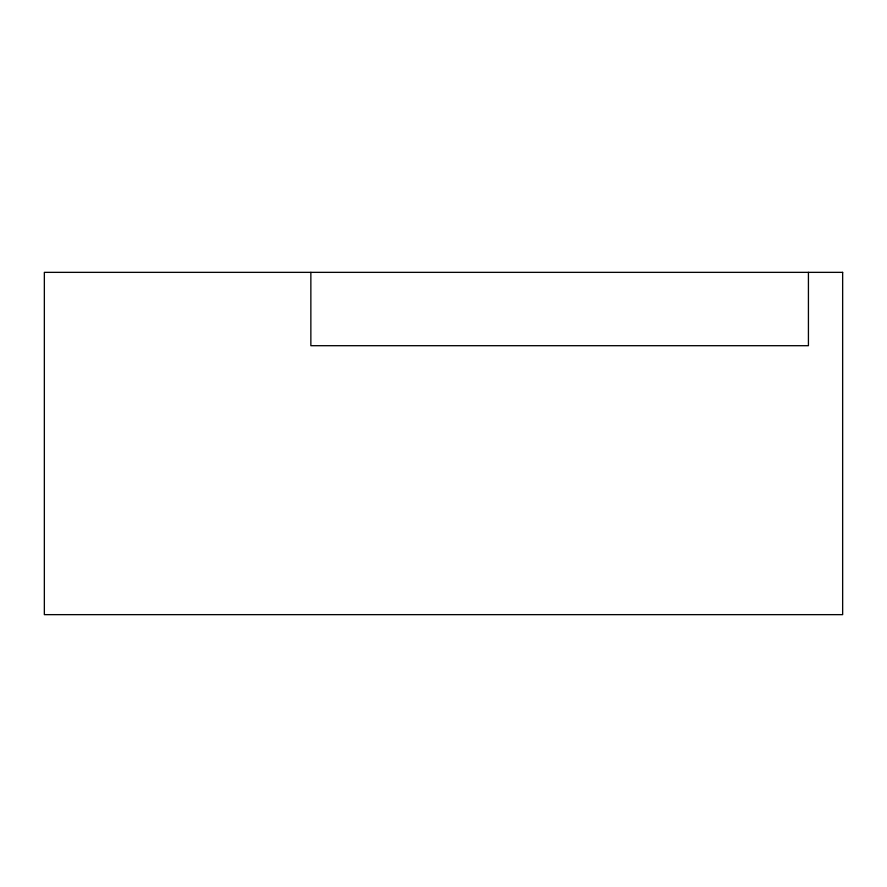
<?xml version="1.0" encoding="UTF-8"?>
<svg xmlns="http://www.w3.org/2000/svg" width="887" height="887" viewBox="0 0 887 887"><rect width="100%" height="100%" fill="white"/><g stroke="black" fill="none" stroke-linecap="round" stroke-linejoin="round"><path stroke-width="1.33" d="M808.423 272.353L808.423 345.697L310.86 345.697L310.86 272.353M842.65 272.353L44.35 272.353L44.35 614.647L842.65 614.647L842.65 272.353"/></g></svg>
